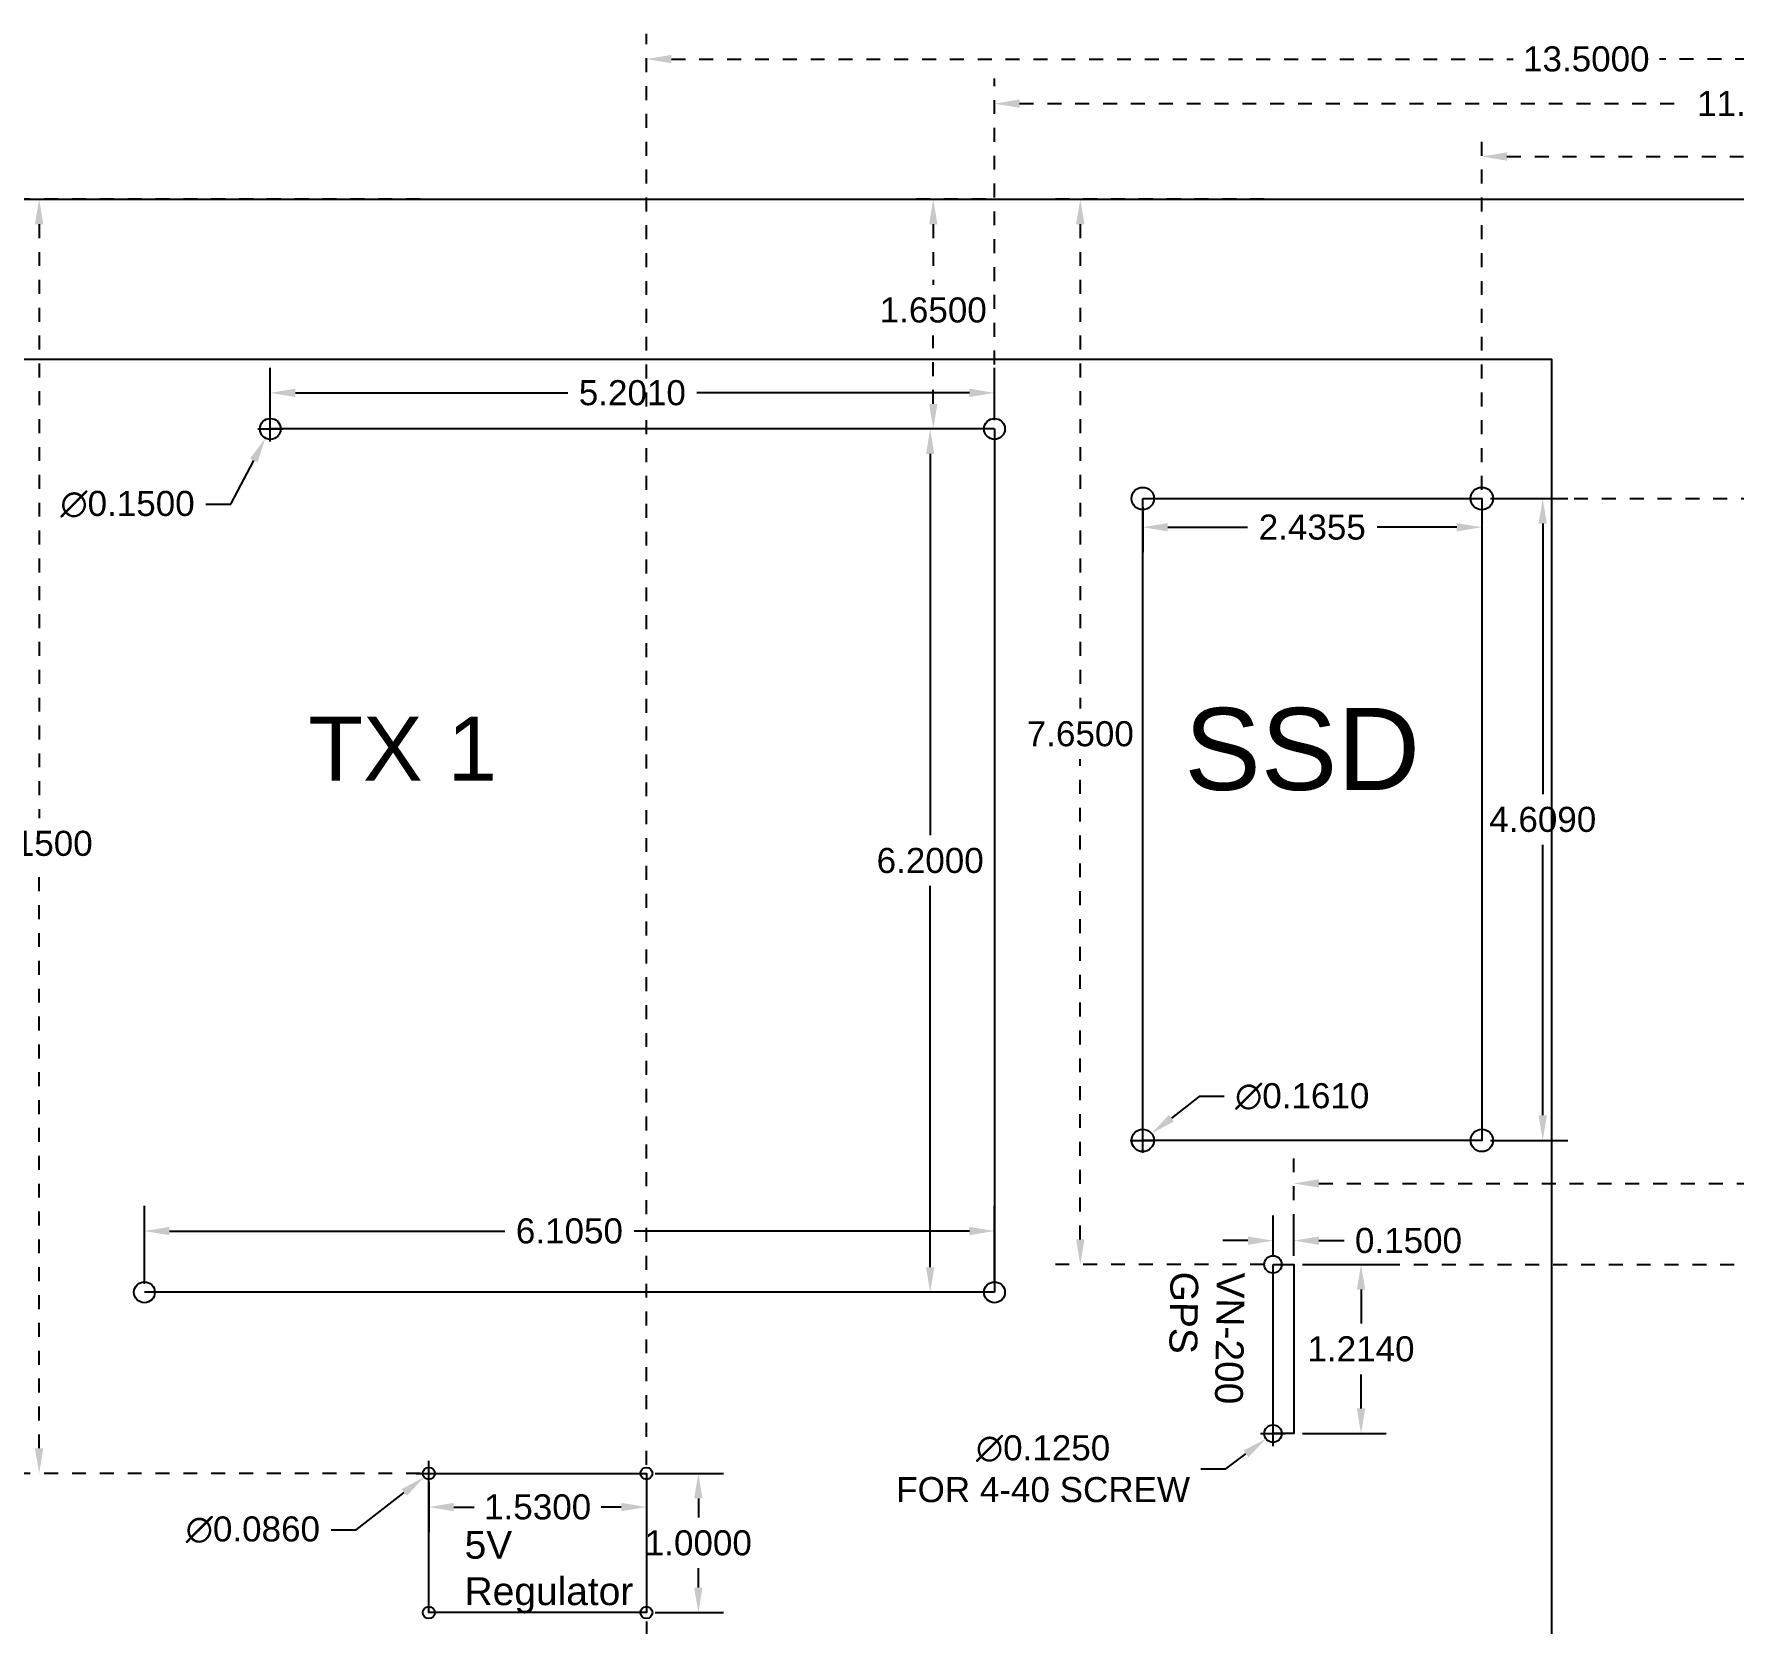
# Model space of a CAD drawing. Header units: inches. Extents: x 0 to 142, y -2 to 32.
# Drawn here: x 10.6 to 22.81, y 11.92 to 23.34 of the extents above; entities that cross this region are included whole.
import ezdxf

# ---------------------------------------------------------------- set-up
doc = ezdxf.new("R2010")
doc.units = ezdxf.units.IN
doc.header["$LTSCALE"] = 0.005
doc.header["$MEASUREMENT"] = 0
doc.linetypes.add('ACAD_ISO02W100', pattern=[15, 12, -3])
for name, color, linetype in [('dash', 1, 'ACAD_ISO02W100'), ('drills', 6, 'Continuous'), ('hidden', 5, 'Continuous')]:
    doc.layers.add(name, color=color, linetype=linetype)
doc.styles.get("Standard").update_dxf_attribs({"font": 'arial.ttf'})
doc.dimstyles.get("Standard").update_dxf_attribs({"dimtxt": 0.18, "dimasz": 0.18, "dimexe": 0.18, "dimexo": 0.0625, "dimgap": 0.09, "dimtad": 0, "dimtih": 1, "dimtoh": 1, "dimdec": 4, "dimzin": 0, "dimdsep": 46, "dimtxsty": 'Standard', "dimcen": 0.09, "dimadec": 0, "dimazin": 0, "dimtfac": 1, "dimtdec": 4, "dimtofl": 0, "dimtmove": 0, "dimatfit": 3, "dimfxl": 1, "dimtolj": 1, "dimtzin": 0, "dimarcsym": 0})

# ---------------------------------------------------------------- blocks, each defined once
blk = doc.blocks.new('*D5')
at = {"color": 0, "lineweight": -2, "transparency": 16777216}
for p, q in [((13.437, 12.937), (13.437, 12.578)), ((15, 12.937), (15, 12.578)), ((13.617, 12.758), (13.764, 12.758)), ((14.82, 12.758), (14.674, 12.758))]:
    blk.add_line(p, q, dxfattribs=at)
at = {"color": 0, "transparency": 16777216}
for points in [[(13.617, 12.788), (13.617, 12.728), (13.437, 12.758)], [(14.82, 12.788), (14.82, 12.728), (15, 12.758)]]:
    blk.add_solid(points, dxfattribs=at)
at = {"layer": 'Defpoints', "color": 0, "transparency": 16777216}
for p in [(13.437, 13), (15, 13), (15, 12.758)]:
    blk.add_point(p, dxfattribs=at)
at = {"color": 0, "transparency": 16777216, "insert": (14.219, 12.758), "char_height": 0.18, "attachment_point": 5}
blk.add_mtext('\\A1;1.5300', dxfattribs=at)
blk = doc.blocks.new('*D6')
at = {"color": 0, "lineweight": -2, "transparency": 16777216}
for p, q in [((15.062, 13), (15.553, 13)), ((15.373, 12.82), (15.373, 12.682)), ((15.373, 12.18), (15.373, 12.318)), ((15.062, 12), (15.553, 12))]:
    blk.add_line(p, q, dxfattribs=at)
at = {"color": 0, "transparency": 16777216}
for points in [[(15.343, 12.82), (15.403, 12.82), (15.373, 13)], [(15.343, 12.18), (15.403, 12.18), (15.373, 12)]]:
    blk.add_solid(points, dxfattribs=at)
at = {"layer": 'Defpoints', "color": 0, "transparency": 16777216}
for p in [(15, 13), (15.373, 13), (15, 12)]:
    blk.add_point(p, dxfattribs=at)
at = {"color": 0, "transparency": 16777216, "insert": (15.373, 12.5), "char_height": 0.18, "attachment_point": 5}
blk.add_mtext('\\A1;1.0000', dxfattribs=at)
blk = doc.blocks.new('*D18')
at = {"color": 0, "lineweight": -2, "transparency": 16777216}
for p, q in [((18.564, 19.937), (18.564, 19.614)), ((21, 19.937), (21, 19.614)), ((18.744, 19.794), (19.316, 19.794)), ((20.82, 19.794), (20.248, 19.794))]:
    blk.add_line(p, q, dxfattribs=at)
at = {"color": 0, "transparency": 16777216}
for points in [[(18.744, 19.824), (18.744, 19.764), (18.564, 19.794)], [(20.82, 19.824), (20.82, 19.764), (21, 19.794)]]:
    blk.add_solid(points, dxfattribs=at)
at = {"layer": 'Defpoints', "color": 0, "transparency": 16777216}
for p in [(18.564, 20), (21, 20), (21, 19.794)]:
    blk.add_point(p, dxfattribs=at)
at = {"color": 0, "transparency": 16777216, "insert": (19.782, 19.794), "char_height": 0.18, "attachment_point": 5}
blk.add_mtext('\\A1;2.4355', dxfattribs=at)
blk = doc.blocks.new('*D19')
at = {"color": 0, "lineweight": -2, "transparency": 16777216}
for p, q in [((21.062, 20), (21.617, 20)), ((21.437, 19.82), (21.437, 17.877)), ((21.437, 15.571), (21.437, 17.514)), ((21.062, 15.391), (21.617, 15.391))]:
    blk.add_line(p, q, dxfattribs=at)
at = {"color": 0, "transparency": 16777216}
for points in [[(21.407, 19.82), (21.467, 19.82), (21.437, 20)], [(21.407, 15.571), (21.467, 15.571), (21.437, 15.391)]]:
    blk.add_solid(points, dxfattribs=at)
at = {"layer": 'Defpoints', "color": 0, "transparency": 16777216}
for p in [(21, 20), (21, 15.391), (21.437, 15.391)]:
    blk.add_point(p, dxfattribs=at)
at = {"color": 0, "transparency": 16777216, "insert": (21.437, 17.695), "char_height": 0.18, "attachment_point": 5}
blk.add_mtext('\\A1;4.6090', dxfattribs=at)
blk = doc.blocks.new('*D27')
at = {"layer": 'dash', "color": 0, "lineweight": -2, "transparency": 16777216}
for p, q in [((17.437, 22.15), (16.88, 22.15)), ((17.06, 21.97), (17.06, 21.535)), ((17.06, 20.68), (17.06, 21.172)), ((17.437, 20.5), (16.88, 20.5))]:
    blk.add_line(p, q, dxfattribs=at)
at = {"layer": 'dash', "color": 0, "transparency": 16777216}
for points in [[(17.03, 21.97), (17.09, 21.97), (17.06, 22.15)], [(17.03, 20.68), (17.09, 20.68), (17.06, 20.5)]]:
    blk.add_solid(points, dxfattribs=at)
at = {"layer": 'Defpoints', "color": 0, "transparency": 16777216}
for p in [(17.06, 22.15), (17.5, 22.15), (17.5, 20.5)]:
    blk.add_point(p, dxfattribs=at)
at = {"layer": 'dash', "color": 0, "transparency": 16777216, "insert": (17.06, 21.353), "char_height": 0.18, "attachment_point": 5}
blk.add_mtext('\\A1;1.6500', dxfattribs=at)
blk = doc.blocks.new('*D28')
at = {"color": 0, "lineweight": -2, "transparency": 16777216}
for p, q in [((17.437, 20.5), (16.858, 20.5)), ((17.038, 20.32), (17.038, 17.582)), ((17.038, 14.48), (17.038, 17.218)), ((17.437, 14.3), (16.858, 14.3))]:
    blk.add_line(p, q, dxfattribs=at)
at = {"color": 0, "transparency": 16777216}
for points in [[(17.008, 20.32), (17.068, 20.32), (17.038, 20.5)], [(17.008, 14.48), (17.068, 14.48), (17.038, 14.3)]]:
    blk.add_solid(points, dxfattribs=at)
at = {"layer": 'Defpoints', "color": 0, "transparency": 16777216}
for p in [(17.5, 20.5), (17.038, 14.3), (17.5, 14.3)]:
    blk.add_point(p, dxfattribs=at)
at = {"color": 0, "transparency": 16777216, "insert": (17.038, 17.4), "char_height": 0.18, "attachment_point": 5}
blk.add_mtext('\\A1;6.2000', dxfattribs=at)
blk = doc.blocks.new('*D29')
at = {"color": 0, "lineweight": -2, "transparency": 16777216}
for p, q in [((12.299, 20.562), (12.299, 20.939)), ((17.5, 20.562), (17.5, 20.939)), ((12.479, 20.759), (14.436, 20.759)), ((17.32, 20.759), (15.363, 20.759))]:
    blk.add_line(p, q, dxfattribs=at)
at = {"color": 0, "transparency": 16777216}
for points in [[(12.479, 20.789), (12.479, 20.729), (12.299, 20.759)], [(17.32, 20.789), (17.32, 20.729), (17.5, 20.759)]]:
    blk.add_solid(points, dxfattribs=at)
at = {"layer": 'Defpoints', "color": 0, "transparency": 16777216}
for p in [(12.299, 20.759), (12.299, 20.5), (17.5, 20.5)]:
    blk.add_point(p, dxfattribs=at)
at = {"color": 0, "transparency": 16777216, "insert": (14.899, 20.759), "char_height": 0.18, "attachment_point": 5}
blk.add_mtext('\\A1;5.2010', dxfattribs=at)
blk = doc.blocks.new('*D30')
at = {"color": 0, "lineweight": -2, "transparency": 16777216}
for p, q in [((11.395, 14.362), (11.395, 14.92)), ((17.5, 14.362), (17.5, 14.92)), ((11.575, 14.74), (13.984, 14.74)), ((17.32, 14.74), (14.911, 14.74))]:
    blk.add_line(p, q, dxfattribs=at)
at = {"color": 0, "transparency": 16777216}
for points in [[(11.575, 14.77), (11.575, 14.71), (11.395, 14.74)], [(17.32, 14.77), (17.32, 14.71), (17.5, 14.74)]]:
    blk.add_solid(points, dxfattribs=at)
at = {"layer": 'Defpoints', "color": 0, "transparency": 16777216}
for p in [(11.395, 14.74), (11.395, 14.3), (17.5, 14.3)]:
    blk.add_point(p, dxfattribs=at)
at = {"color": 0, "transparency": 16777216, "insert": (14.447, 14.74), "char_height": 0.18, "attachment_point": 5}
blk.add_mtext('\\A1;6.1050', dxfattribs=at)
blk = doc.blocks.new('*D31')
at = {"layer": 'Defpoints', "color": 0, "transparency": 16777216}
for p in [(12.334, 20.566), (12.264, 20.434)]:
    blk.add_point(p, dxfattribs=at)
at = {"layer": 'drills', "color": 0, "lineweight": -2, "transparency": 16777216}
for p, q in [((12.299, 20.41), (12.299, 20.59)), ((12.209, 20.5), (12.389, 20.5)), ((12.015, 19.959), (12.18, 20.274)), ((11.835, 19.959), (12.015, 19.959))]:
    blk.add_line(p, q, dxfattribs=at)
at = {"layer": 'drills', "color": 0, "transparency": 16777216}
blk.add_solid([(12.154, 20.288), (12.207, 20.26), (12.264, 20.434)], dxfattribs=at)
at = {"layer": 'drills', "color": 0, "transparency": 16777216, "insert": (11.274, 19.959), "char_height": 0.18, "attachment_point": 5}
blk.add_mtext('\\A1;∅0.1500', dxfattribs=at)
blk = doc.blocks.new('*D32')
at = {"layer": 'Defpoints', "color": 0, "transparency": 16777216}
for p in [(18.628, 15.44), (18.501, 15.341)]:
    blk.add_point(p, dxfattribs=at)
at = {"layer": 'drills', "color": 0, "lineweight": -2, "transparency": 16777216}
for p, q in [((18.969, 15.706), (18.77, 15.551)), ((19.149, 15.706), (18.969, 15.706)), ((18.474, 15.391), (18.654, 15.391)), ((18.564, 15.301), (18.564, 15.481))]:
    blk.add_line(p, q, dxfattribs=at)
at = {"layer": 'drills', "color": 0, "transparency": 16777216}
blk.add_solid([(18.752, 15.575), (18.788, 15.527), (18.628, 15.44)], dxfattribs=at)
at = {"layer": 'drills', "color": 0, "transparency": 16777216, "insert": (19.71, 15.706), "char_height": 0.18, "attachment_point": 5}
blk.add_mtext('\\A1;∅0.1610', dxfattribs=at)
blk = doc.blocks.new('*D50')
at = {"layer": 'Defpoints', "color": 0, "transparency": 16777216}
for p in [(13.404, 12.973), (13.471, 13.026)]:
    blk.add_point(p, dxfattribs=at)
at = {"layer": 'drills', "color": 0, "lineweight": -2, "transparency": 16777216}
for p, q in [((13.437, 12.91), (13.437, 13.09)), ((13.347, 13), (13.527, 13)), ((12.916, 12.595), (13.261, 12.863)), ((12.736, 12.595), (12.916, 12.595))]:
    blk.add_line(p, q, dxfattribs=at)
at = {"layer": 'drills', "color": 0, "transparency": 16777216}
blk.add_solid([(13.243, 12.887), (13.28, 12.839), (13.404, 12.973)], dxfattribs=at)
at = {"layer": 'drills', "color": 0, "transparency": 16777216, "insert": (12.174, 12.595), "char_height": 0.18, "attachment_point": 5}
blk.add_mtext('\\A1;∅0.0860', dxfattribs=at)
blk = doc.blocks.new('*D62')
at = {"layer": 'dash', "color": 0, "lineweight": -2, "transparency": 16777216}
for p, q in [((21, 20.062), (21, 22.636)), ((28.5, 20.062), (28.5, 22.636)), ((21.18, 22.456), (24.287, 22.456)), ((28.32, 22.456), (25.213, 22.456))]:
    blk.add_line(p, q, dxfattribs=at)
at = {"layer": 'dash', "color": 0, "transparency": 16777216}
for points in [[(21.18, 22.486), (21.18, 22.426), (21, 22.456)], [(28.32, 22.486), (28.32, 22.426), (28.5, 22.456)]]:
    blk.add_solid(points, dxfattribs=at)
at = {"layer": 'Defpoints', "color": 0, "transparency": 16777216}
for p in [(28.5, 22.456), (21, 20), (28.5, 20)]:
    blk.add_point(p, dxfattribs=at)
at = {"layer": 'dash', "color": 0, "transparency": 16777216, "insert": (24.75, 22.456), "char_height": 0.18, "attachment_point": 5}
blk.add_mtext('\\A1;7.5000', dxfattribs=at)
blk = doc.blocks.new('*D63')
at = {"layer": 'dash', "color": 0, "lineweight": -2, "transparency": 16777216}
for p, q in [((17.5, 20.562), (17.5, 23.016)), ((28.5, 20.562), (28.5, 23.016)), ((17.68, 22.836), (22.475, 22.836)), ((28.32, 22.836), (23.525, 22.836))]:
    blk.add_line(p, q, dxfattribs=at)
at = {"layer": 'dash', "color": 0, "transparency": 16777216}
for points in [[(17.68, 22.866), (17.68, 22.806), (17.5, 22.836)], [(28.32, 22.866), (28.32, 22.806), (28.5, 22.836)]]:
    blk.add_solid(points, dxfattribs=at)
at = {"layer": 'Defpoints', "color": 0, "transparency": 16777216}
for p in [(28.5, 22.836), (17.5, 20.5), (28.5, 20.5)]:
    blk.add_point(p, dxfattribs=at)
at = {"layer": 'dash', "color": 0, "transparency": 16777216, "insert": (23, 22.836), "char_height": 0.18, "attachment_point": 5}
blk.add_mtext('\\A1;11.0000', dxfattribs=at)
blk = doc.blocks.new('*D70')
at = {"layer": 'dash', "color": 0, "lineweight": -2, "transparency": 16777216}
for p, q in [((15, 13.062), (15, 23.336)), ((28.5, 13.062), (28.5, 23.336)), ((15.18, 23.156), (21.225, 23.156)), ((28.32, 23.156), (22.275, 23.156))]:
    blk.add_line(p, q, dxfattribs=at)
at = {"layer": 'dash', "color": 0, "transparency": 16777216}
for points in [[(15.18, 23.186), (15.18, 23.126), (15, 23.156)], [(28.32, 23.186), (28.32, 23.126), (28.5, 23.156)]]:
    blk.add_solid(points, dxfattribs=at)
at = {"layer": 'Defpoints', "color": 0, "transparency": 16777216}
for p in [(28.5, 23.156), (15, 13), (28.5, 13)]:
    blk.add_point(p, dxfattribs=at)
at = {"layer": 'dash', "color": 0, "transparency": 16777216, "insert": (21.75, 23.156), "char_height": 0.18, "attachment_point": 5}
blk.add_mtext('\\A1;13.5000', dxfattribs=at)
blk = doc.blocks.new('*D71')
at = {"layer": 'Defpoints', "color": 0, "transparency": 16777216}
for p in [(19.55, 13.323), (19.45, 13.248)]:
    blk.add_point(p, dxfattribs=at)
at = {"layer": 'drills', "color": 0, "lineweight": -2, "transparency": 16777216}
for p, q in [((19.5, 13.196), (19.5, 13.376)), ((19.41, 13.286), (19.59, 13.286)), ((19.162, 13.032), (19.306, 13.14)), ((18.982, 13.032), (19.162, 13.032))]:
    blk.add_line(p, q, dxfattribs=at)
at = {"layer": 'drills', "color": 0, "transparency": 16777216}
blk.add_solid([(19.288, 13.164), (19.324, 13.116), (19.45, 13.248)], dxfattribs=at)
at = {"layer": 'drills', "color": 0, "transparency": 16777216, "insert": (17.849, 13.032), "char_height": 0.18, "attachment_point": 5}
blk.add_mtext('\\A1;∅0.1250\\PFOR 4-40 SCREW', dxfattribs=at)
blk = doc.blocks.new('*D72')
at = {"color": 0, "lineweight": -2, "transparency": 16777216}
for p, q in [((19.712, 14.5), (20.312, 14.5)), ((20.132, 14.32), (20.132, 14.075)), ((20.132, 13.466), (20.132, 13.711)), ((19.712, 13.286), (20.312, 13.286))]:
    blk.add_line(p, q, dxfattribs=at)
at = {"color": 0, "transparency": 16777216}
for points in [[(20.102, 14.32), (20.162, 14.32), (20.132, 14.5)], [(20.102, 13.466), (20.162, 13.466), (20.132, 13.286)]]:
    blk.add_solid(points, dxfattribs=at)
at = {"layer": 'Defpoints', "color": 0, "transparency": 16777216}
for p in [(19.65, 14.5), (19.65, 13.286), (20.132, 13.286)]:
    blk.add_point(p, dxfattribs=at)
at = {"color": 0, "transparency": 16777216, "insert": (20.132, 13.893), "char_height": 0.18, "attachment_point": 5}
blk.add_mtext('\\A1;1.2140', dxfattribs=at)
blk = doc.blocks.new('*D73')
at = {"color": 0, "lineweight": -2, "transparency": 16777216}
for p, q in [((19.5, 14.562), (19.5, 14.851)), ((19.65, 14.562), (19.65, 14.851)), ((19.32, 14.671), (19.14, 14.671)), ((19.83, 14.671), (20.01, 14.671))]:
    blk.add_line(p, q, dxfattribs=at)
at = {"color": 0, "transparency": 16777216}
for points in [[(19.32, 14.701), (19.32, 14.641), (19.5, 14.671)], [(19.83, 14.701), (19.83, 14.641), (19.65, 14.671)]]:
    blk.add_solid(points, dxfattribs=at)
at = {"layer": 'Defpoints', "color": 0, "transparency": 16777216}
for p in [(19.65, 14.671), (19.5, 14.5), (19.65, 14.5)]:
    blk.add_point(p, dxfattribs=at)
at = {"color": 0, "transparency": 16777216, "insert": (20.473, 14.671), "char_height": 0.18, "attachment_point": 5}
blk.add_mtext('\\A1;0.1500', dxfattribs=at)
blk = doc.blocks.new('*D74')
at = {"layer": 'dash', "color": 0, "lineweight": -2, "transparency": 16777216}
for p, q in [((21.062, 22.15), (29.144, 22.15)), ((28.964, 21.97), (28.964, 21.257)), ((28.964, 20.18), (28.964, 20.893)), ((21.062, 20), (29.144, 20))]:
    blk.add_line(p, q, dxfattribs=at)
at = {"layer": 'dash', "color": 0, "transparency": 16777216}
for points in [[(28.934, 21.97), (28.994, 21.97), (28.964, 22.15)], [(28.934, 20.18), (28.994, 20.18), (28.964, 20)]]:
    blk.add_solid(points, dxfattribs=at)
at = {"layer": 'Defpoints', "color": 0, "transparency": 16777216}
for p in [(21, 22.15), (28.964, 22.15), (21, 20)]:
    blk.add_point(p, dxfattribs=at)
at = {"layer": 'dash', "color": 0, "transparency": 16777216, "insert": (28.964, 21.075), "char_height": 0.18, "attachment_point": 5}
blk.add_mtext('\\A1;2.1500', dxfattribs=at)
blk = doc.blocks.new('*D76')
at = {"layer": 'dash', "color": 0, "lineweight": -2, "transparency": 16777216}
for p, q in [((19.712, 22.15), (30.644, 22.15)), ((30.464, 21.97), (30.464, 18.507)), ((30.464, 14.68), (30.464, 18.143)), ((19.712, 14.5), (30.644, 14.5))]:
    blk.add_line(p, q, dxfattribs=at)
at = {"layer": 'dash', "color": 0, "transparency": 16777216}
for points in [[(30.434, 21.97), (30.494, 21.97), (30.464, 22.15)], [(30.434, 14.68), (30.494, 14.68), (30.464, 14.5)]]:
    blk.add_solid(points, dxfattribs=at)
at = {"layer": 'Defpoints', "color": 0, "transparency": 16777216}
for p in [(19.65, 22.15), (30.464, 22.15), (19.65, 14.5)]:
    blk.add_point(p, dxfattribs=at)
at = {"layer": 'dash', "color": 0, "transparency": 16777216, "insert": (30.464, 18.325), "char_height": 0.18, "attachment_point": 5}
blk.add_mtext('\\A1;7.6500', dxfattribs=at)
blk = doc.blocks.new('*D95')
at = {"layer": 'dash', "color": 0, "lineweight": -2, "transparency": 16777216}
for p, q in [((-0.001, 11.937), (-0.001, 10.292)), ((15, 11.937), (15, 10.292)), ((0.179, 10.472), (6.975, 10.472)), ((14.82, 10.472), (8.024, 10.472))]:
    blk.add_line(p, q, dxfattribs=at)
at = {"layer": 'dash', "color": 0, "transparency": 16777216}
for points in [[(0.179, 10.502), (0.179, 10.442), (-0.001, 10.472)], [(14.82, 10.502), (14.82, 10.442), (15, 10.472)]]:
    blk.add_solid(points, dxfattribs=at)
at = {"layer": 'Defpoints', "color": 0, "transparency": 16777216}
for p in [(-0.001, 12), (15, 12), (-0.001, 10.472)]:
    blk.add_point(p, dxfattribs=at)
at = {"layer": 'dash', "color": 0, "transparency": 16777216, "insert": (7.5, 10.472), "char_height": 0.18, "attachment_point": 5}
blk.add_mtext('\\A1;15.0000', dxfattribs=at)
blk = doc.blocks.new('*D96')
at = {"layer": 'dash', "color": 0, "lineweight": -2, "transparency": 16777216}
for p, q in [((19.65, 14.562), (19.65, 15.262)), ((28.5, 14.562), (28.5, 15.262)), ((19.83, 15.082), (23.512, 15.082)), ((28.32, 15.082), (24.439, 15.082))]:
    blk.add_line(p, q, dxfattribs=at)
at = {"layer": 'dash', "color": 0, "transparency": 16777216}
for points in [[(19.83, 15.112), (19.83, 15.052), (19.65, 15.082)], [(28.32, 15.112), (28.32, 15.052), (28.5, 15.082)]]:
    blk.add_solid(points, dxfattribs=at)
at = {"layer": 'Defpoints', "color": 0, "transparency": 16777216}
for p in [(28.5, 15.082), (19.65, 14.5), (28.5, 14.5)]:
    blk.add_point(p, dxfattribs=at)
at = {"layer": 'dash', "color": 0, "transparency": 16777216, "insert": (23.976, 15.082), "char_height": 0.18, "attachment_point": 5}
blk.add_mtext('\\A1;8.8500', dxfattribs=at)
blk = doc.blocks.new('*D97')
at = {"layer": 'dash', "color": 0, "lineweight": -2, "transparency": 16777216}
for p, q in [((19.437, 22.15), (17.936, 22.15)), ((18.116, 21.97), (18.116, 18.492)), ((18.116, 14.68), (18.116, 18.128)), ((19.437, 14.5), (17.936, 14.5))]:
    blk.add_line(p, q, dxfattribs=at)
at = {"layer": 'dash', "color": 0, "transparency": 16777216}
for points in [[(18.086, 21.97), (18.146, 21.97), (18.116, 22.15)], [(18.086, 14.68), (18.146, 14.68), (18.116, 14.5)]]:
    blk.add_solid(points, dxfattribs=at)
at = {"layer": 'Defpoints', "color": 0, "transparency": 16777216}
for p in [(18.116, 22.15), (19.5, 22.15), (19.5, 14.5)]:
    blk.add_point(p, dxfattribs=at)
at = {"layer": 'dash', "color": 0, "transparency": 16777216, "insert": (18.116, 18.31), "char_height": 0.18, "attachment_point": 5}
blk.add_mtext('\\A1;7.6500', dxfattribs=at)
blk = doc.blocks.new('*D98')
at = {"layer": 'dash', "color": 0, "lineweight": -2, "transparency": 16777216}
for p, q in [((13.375, 22.15), (10.459, 22.15)), ((10.639, 21.97), (10.639, 17.705)), ((10.639, 13.18), (10.639, 17.341)), ((13.375, 13), (10.459, 13))]:
    blk.add_line(p, q, dxfattribs=at)
at = {"layer": 'dash', "color": 0, "transparency": 16777216}
for points in [[(10.609, 21.97), (10.669, 21.97), (10.639, 22.15)], [(10.609, 13.18), (10.669, 13.18), (10.639, 13)]]:
    blk.add_solid(points, dxfattribs=at)
at = {"layer": 'Defpoints', "color": 0, "transparency": 16777216}
for p in [(10.639, 22.15), (13.437, 22.15), (13.437, 13)]:
    blk.add_point(p, dxfattribs=at)
at = {"layer": 'dash', "color": 0, "transparency": 16777216, "insert": (10.639, 17.523), "char_height": 0.18, "attachment_point": 5}
blk.add_mtext('\\A1;9.1500', dxfattribs=at)

msp = doc.modelspace()

# ---------------------------------------------------------------- linework, layer by layer
for p, q in [((0, 22.15), (28.5, 22.15)), ((17.5, 20.5), (12.299, 20.5)), ((17.5, 20.5), (17.5, 14.3)), ((17.5, 14.3), (11.395, 14.3))]:
    msp.add_line(p, q)
for points in [[(18.5645, 19.99998), (21, 19.99998), (21, 15.39098), (18.5645, 15.39098)], [(19.49999, 14.49995), (19.64999, 14.49995), (19.64999, 13.28595), (19.49999, 13.28595)], [(13.43748, 12.99985), (14.99998, 12.99985), (14.99998, 11.99985), (13.43748, 11.99985)]]:
    msp.add_lwpolyline(points, close=True)
at = {"layer": 'drills'}
for centre, radius in [((12.299, 20.5), 0.075), ((17.5, 20.5), 0.075), ((18.5645, 19.99998), 0.0805), ((21, 19.99998), 0.0805), ((18.5645, 15.39098), 0.0805), ((21, 15.39098), 0.0805), ((19.49999, 14.49995), 0.0625), ((11.395, 14.3), 0.075), ((17.5, 14.3), 0.075), ((19.49999, 13.28595), 0.0625), ((13.43748, 12.99985), 0.043), ((14.99998, 12.99985), 0.043), ((13.43748, 11.99985), 0.043), ((14.99998, 11.99985), 0.043)]:
    msp.add_circle(centre, radius, dxfattribs=at)
at = {"layer": 'hidden'}
msp.add_lwpolyline([(8.75026, 20.99987), (21.50026, 20.99987), (21.50026, 1.49987), (8.75026, 1.49987)], close=True, dxfattribs=at)

# ---------------------------------------------------------------- texts
at = {"attachment_point": 1}
for s, width, insert, char_height in [('SSD', 2.1367253, (18.86327, 18.49663), 0.589434), ('TX 1', 2.648045, (12.57311, 18.43404), 0.459318), ('5V \\PRegulator', 1.3054082, (13.69457, 12.58706), 0.2)]:
    msp.add_mtext_dynamic_manual_height_columns(s, width=width, gutter_width=1, heights=[0], dxfattribs=dict(at, insert=insert, char_height=char_height))
at = {"insert": (19.29776, 14.44136), "char_height": 0.2, "attachment_point": 1, "rotation": 269.08435}
msp.add_mtext_dynamic_manual_height_columns('VN-200 GPS', width=1.0759815, gutter_width=1, heights=[0], dxfattribs=at)

# ---------------------------------------------------------------- dimensions: what is measured, and where the dimension line sits
for base, p1, p2, picture, middle in [((12.299, 20.7587), (17.5, 20.5), (12.299, 20.5), '*D29', (14.8995, 20.7587)), ((21, 19.79419), (18.5645, 19.99998), (21, 19.99998), '*D18', (19.78225, 19.79419)), ((19.64999, 14.67097), (19.49999, 14.49995), (19.64999, 14.49995), '*D73', (20.47331, 14.67097))]:
    dim = msp.add_linear_dim(base=base, p1=p1, p2=p2, dimstyle='Standard')
    dim.commit()
    dim.dimension.update_dxf_attribs({"geometry": picture, "text_midpoint": middle})
for base, p1, p2, picture, middle in [((17.03841, 14.3), (17.5, 20.5), (17.5, 14.3), '*D28', (17.03841, 17.4)), ((21.43662, 15.39098), (21, 19.99998), (21, 15.39098), '*D19', (21.43662, 17.69548)), ((20.13184, 13.28595), (19.64999, 14.49995), (19.64999, 13.28595), '*D72', (20.13184, 13.89295)), ((15.3729, 12.99985), (14.99998, 11.99985), (14.99998, 12.99985), '*D6', (15.3729, 12.49985))]:
    dim = msp.add_linear_dim(base=base, p1=p1, p2=p2, angle=90, dimstyle='Standard')
    dim.commit()
    dim.dimension.update_dxf_attribs({"geometry": picture, "text_midpoint": middle})
dim = msp.add_aligned_dim(p1=(17.5, 14.3), p2=(11.395, 14.3), distance=-0.44013, dimstyle='Standard')
dim.commit()
dim.dimension.update_dxf_attribs({"geometry": '*D30', "text_midpoint": (14.4475, 14.74013)})
dim = msp.add_linear_dim(base=(14.99998, 12.75755), p1=(13.43748, 12.99985), p2=(14.99998, 12.99985), text='1.5300', dimstyle='Standard')
dim.commit()
dim.dimension.update_dxf_attribs({"geometry": '*D5', "text_midpoint": (14.21873, 12.75755)})
at = {"layer": 'dash'}
for base, p1, p2, picture, middle in [((28.5, 23.15594), (14.99998, 12.99985), (28.5, 12.99985), '*D70', (21.74999, 23.15594)), ((28.5, 22.83595), (17.5, 20.5), (28.5, 20.5), '*D63', (23, 22.83595)), ((28.5, 22.45595), (21, 19.99998), (28.5, 19.99998), '*D62', (24.75, 22.45595))]:
    dim = msp.add_linear_dim(base=base, p1=p1, p2=p2, dimstyle='Standard', dxfattribs=at)
    dim.commit()
    dim.dimension.update_dxf_attribs({"geometry": picture, "text_midpoint": middle})
dim = msp.add_linear_dim(base=(10.63906, 22.15), p1=(13.43748, 12.99985), p2=(13.43748, 22.15), angle=90, text='9.1500', dimstyle='Standard', dxfattribs=at)
dim.commit()
dim.dimension.update_dxf_attribs({"geometry": '*D98', "text_midpoint": (10.63906, 17.52336), "dimtype": 160})
for base, p1, p2, picture, middle in [((17.06017, 22.15), (17.5, 20.5), (17.5, 22.15), '*D27', (17.06017, 21.35346)), ((18.116263, 22.15), (19.499992, 14.499955), (19.499992, 22.15), '*D97', (18.116263, 18.310269))]:
    dim = msp.add_linear_dim(base=base, p1=p1, p2=p2, angle=90, dimstyle='Standard', dxfattribs=at)
    dim.commit()
    dim.dimension.update_dxf_attribs({"geometry": picture, "text_midpoint": middle, "dimtype": 160})
for base, p1, p2, picture, middle in [((30.464063, 22.15), (19.649992, 14.499955), (19.649992, 22.15), '*D76', (30.464063, 18.324977)), ((28.96441, 22.15), (21, 19.99998), (21, 22.15), '*D74', (28.96441, 21.07499))]:
    dim = msp.add_linear_dim(base=base, p1=p1, p2=p2, angle=90, dimstyle='Standard', dxfattribs=at)
    dim.commit()
    dim.dimension.update_dxf_attribs({"geometry": picture, "text_midpoint": middle})
dim = msp.add_linear_dim(base=(28.5, 15.08233), p1=(19.64999, 14.49995), p2=(28.5, 14.49995), dimstyle='Standard', dxfattribs=at)
dim.commit()
dim.dimension.update_dxf_attribs({"geometry": '*D96', "text_midpoint": (23.97587, 15.08233), "dimtype": 160})
dim = msp.add_linear_dim(base=(-0.00077, 10.47207), p1=(14.99998, 11.99985), p2=(-0.00077, 11.99985), text='15.0000', dimstyle='Standard', dxfattribs=at)
dim.commit()
dim.dimension.update_dxf_attribs({"geometry": '*D95', "text_midpoint": (7.49961, 10.47207)})
at = {"layer": 'drills'}
for p1, p2, picture, middle in [((12.33388, 20.56639), (12.26412, 20.4336), '*D31', (11.27378, 19.95945)), ((18.50101, 15.3415), (18.62799, 15.44047), '*D32', (19.71006, 15.7061)), ((13.47145, 13.02621), (13.40351, 12.97348), '*D50', (12.17427, 12.59472))]:
    dim = msp.add_diameter_dim_2p(p1=p1, p2=p2, dimstyle='Standard', dxfattribs=at)
    dim.commit()
    dim.dimension.update_dxf_attribs({"geometry": picture, "text_midpoint": middle, "dimtype": 163})
dim = msp.add_diameter_dim_2p(p1=(19.54998, 13.32348), p2=(19.45001, 13.24843), text='<>\\PFOR 4-40 SCREW', dimstyle='Standard', dxfattribs=at)
dim.commit()
dim.dimension.update_dxf_attribs({"geometry": '*D71', "text_midpoint": (17.84894, 13.03231)})

doc.saveas('drawing.dxf')
